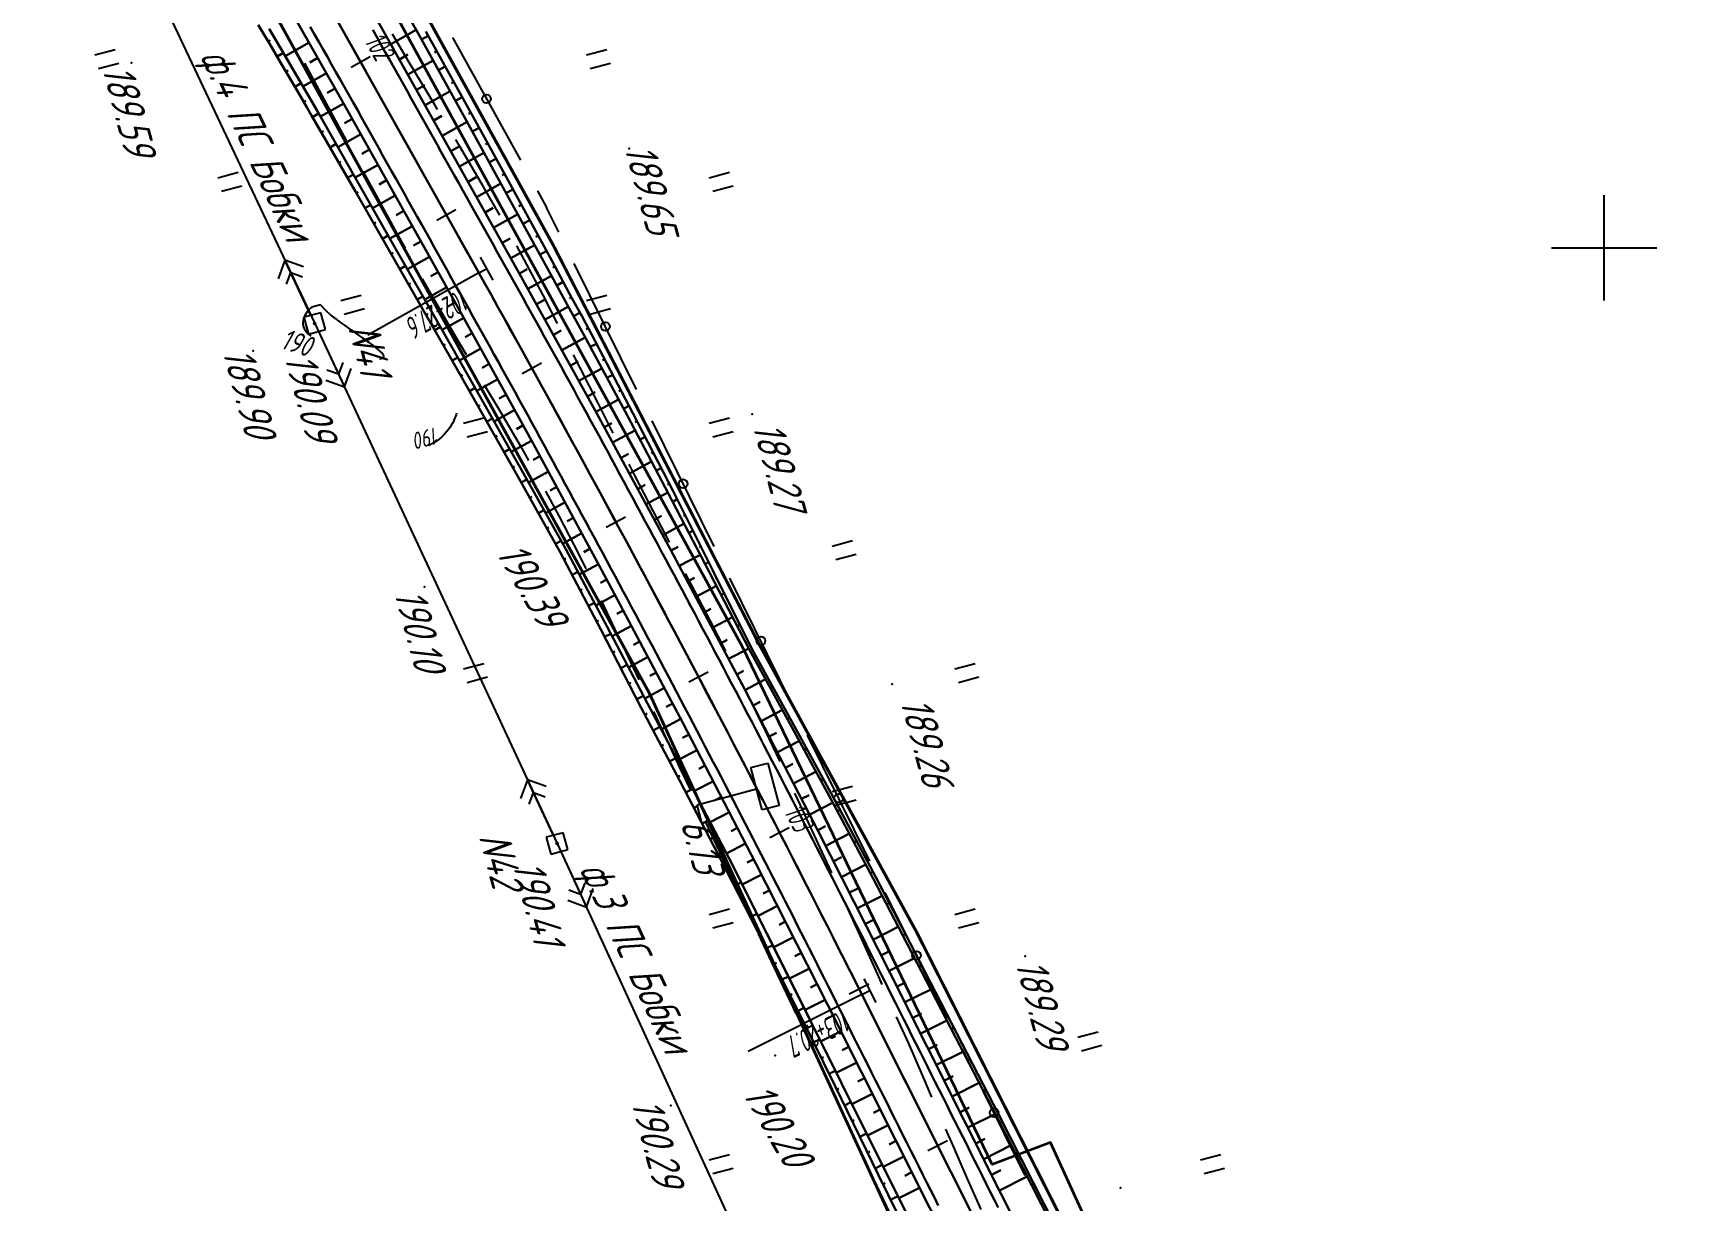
# Model space of a CAD drawing. Header units: millimetres. Extents: x -698 to 8131, y -704 to 4503.
# Drawn here: x 6726.9 to 6916.9, y 1552.2 to 1685.3 of the extents above; entities that cross this region are included whole.
import ezdxf

# ---------------------------------------------------------------- set-up
doc = ezdxf.new("R2010")
doc.units = ezdxf.units.MM
doc.linetypes.add('CONTI', pattern=[0])
doc.linetypes.add('STROT', pattern=[1.7, 0.5, -1.2])
for name, color, linetype, lineweight in [('10', 1, 'Continuous', 35), ('КОПИЯ_ОСЬ_13_ОТКОСЫ', 7, 'Continuous', 30), ('КОПИЯ_ОСЬ_ГРАНИЦЫ_ПОЛОС', 7, 'Continuous', 30), ('ОСЬ_ВЕРХ_ПОКРЫТИЯ_ГРАНИЦЫ_ПОЛОС', 7, 'Continuous', 30), ('ОСЬ_ВЕРХ_ПОКРЫТИЯ_ОСЬ', 1, 'Continuous', 30)]:
    doc.layers.add(name, color=color, linetype=linetype, lineweight=lineweight)
for name, color, linetype in [('_Ростелеком', 6, 'Continuous'), ('GOR_BDEFAULT', 212, 'CONTI'), ('NAD_MDEFAULT', 7, 'CONTI'), ('PI_OTDEFAULT', 172, 'CONTI'), ('PI_TTDEFAULT', 5, 'CONTI'), ('PLN_O', 7, 'CONTI'), ('SETKR', 2, 'CONTI'), ('SIT_LDEFAULT', 7, 'CONTI'), ('USLZNDEFAULT', 7, 'CONTI'), ('ZAPSKDEFAULT', 7, 'CONTI'), ('ОСЬ_ВЕРХ_ПОКРЫТИЯ_ПИКЕТЫ', 1, 'Continuous'), ('ОСЬ_ВЕРХ_ПОКРЫТИЯ_РАЗБИВКА_КРИВ', 1, 'Continuous'), ('разметка', 7, 'Continuous')]:
    doc.layers.add(name, color=color, linetype=linetype)
doc.styles.add('eskd', font='isocpeui.ttf', dxfattribs={"width": 1.2})
doc.styles.add('SHRFT', font='isocpeui.ttf', dxfattribs={"width": 3.5})
doc.styles.get("Standard").update_dxf_attribs({"font": 'isocpeui.ttf'})
doc.styles.add('STYLE1', font='isocpeui.ttf', dxfattribs={"width": 0.9})
doc.linetypes.add('кабель_связи_проект.', pattern='A,10,-1,["/",STYLE1,S=3,R=0,X=0,Y=-1.5],-4.1', length=15.1)

# ---------------------------------------------------------------- blocks, each defined once
blk = doc.blocks.new('BL_333')
at = {"color": 0}
for p, q in [((0, -6), (0, 6)), ((-6, 0), (6, 0))]:
    blk.add_line(p, q, dxfattribs=at)
blk = doc.blocks.new('BL_2011')
at = {"color": 0}
for p, q in [((0, 0), (0, 2.4)), ((1.6, 0), (1.6, 2.4))]:
    blk.add_line(p, q, dxfattribs=at)
blk = doc.blocks.new('BL_27')
at = {"color": 0}
for p, q in [((1, 1), (-1, 1)), ((-1, 1), (-1, -1)), ((1, -1), (1, 1)), ((-1, -1), (1, -1))]:
    blk.add_line(p, q, dxfattribs=at)
blk.add_circle((0, 0), 0.1, dxfattribs=at)
blk = doc.blocks.new('BL_13')
at = {"color": 0}
for p, q in [((-2.5, 7), (-2.5, 9)), ((-2.5, 9), (2.5, 9)), ((2.5, 9), (2.5, 7)), ((0, 7), (-2.5, 7)), ((0, 0), (0, 7)), ((2.5, 7), (0, 7)), ((2, 0), (0, 0))]:
    blk.add_line(p, q, dxfattribs=at)

msp = doc.modelspace()

# ---------------------------------------------------------------- linework, layer by layer
at = {"layer": '10'}
for points in [[(6902.93, 1251.98), (6903.56, 1335.79), (6880.78, 1412.03), (6880.47, 1414.96), (6866.92, 1458.4), (6797.08, 1610.08), (6794.69, 1614.43), (6724.14, 1742.58), (6704.84, 1766.49), (6689.15, 1801.79), (6654.02, 1885.16), (6664.44, 1886.72), (6627.66, 1965.75), (6627.66, 1965.75), (6596.74, 2034.52), (6566.96, 2095.73), (6559.64, 2110.78), (6527.46, 2173.29), (6523.08, 2181.79), (6513.16, 2179.07), (6475.06, 2252.04), (6456.56, 2297.14)], [(6916.74, 1265.6), (6916.66, 1295.75), (6916.62, 1310.53), (6915.72, 1324.72), (6913.57, 1358.39), (6912.67, 1375.05), (6883.37, 1470.17), (6883.37, 1470.17), (6842.84, 1558.82), (6836.19, 1556.31), (6807.74, 1615.35), (6800.55, 1628.46), (6735.12, 1747.79), (6696.87, 1833.95), (6674.44, 1892.62), (6666.69, 1908.75), (6637.91, 1968.66)], [(6627.66, 1965.75), (6664.44, 1886.72), (6654.02, 1885.16), (6689.15, 1801.79), (6704.84, 1766.49), (6724.14, 1742.58), (6794.69, 1614.43), (6797.08, 1610.08), (6866.92, 1458.4), (6880.47, 1414.96), (6880.78, 1412.03), (6903.56, 1335.79), (6902.93, 1251.98)]]:
    msp.add_lwpolyline(points, dxfattribs=at)
at = {"layer": '_Ростелеком', "linetype": 'кабель_связи_проект.', "ltscale": 0.25}
msp.add_lwpolyline([(6916.74, 1265.6, 0.35, 0.35, 0), (6916.66, 1295.75, 0.35, 0.35, 0), (6916.7, 1310.54, 0.35, 0.35, 0), (6915.72, 1324.72, 0.35, 0.35, 0), (6914.41, 1345.34, 0.35, 0.35, 0), (6911.88, 1374.94, 0.35, 0.35, 0), (6903.72, 1402.12, 0.35, 0.35, 0), (6896.26, 1426.26, 0.35, 0.35, 0), (6888.99, 1450.86, 0.35, 0.35, 0), (6888.99, 1450.86, 0.35, 0.35, 0), (6883.37, 1470.17, 0.35, 0.35, 0), (6865.7, 1508.82, 0.35, 0.35, 0), (6845.01, 1548.28, 0.35, 0.35, 0), (6827.6, 1582.74, 0.35, 0.35, 0), (6809.55, 1615.77, 0.35, 0.35, 0), (6786.16, 1661.13, 0.35, 0.35, 0), (6766.49, 1696.78, 0.35, 0.35, 0)], format="xyseb", dxfattribs=at)
at = {"layer": 'GOR_BDEFAULT', "color": 212, "elevation": 190, "flags": 128}
for points in [[(6766.34, 1648.2), (6766.58, 1648.22), (6766.74, 1648.27), (6766.83, 1648.35), (6766.85, 1648.46), (6766.81, 1648.59), (6766.72, 1648.73), (6766.58, 1648.9), (6766.4, 1649.07), (6766.19, 1649.26), (6765.96, 1649.45), (6765.7, 1649.65), (6765.44, 1649.85), (6765.16, 1650.05), (6764.89, 1650.24), (6764.63, 1650.42), (6764.38, 1650.6), (6764.15, 1650.76), (6763.93, 1650.92), (6763.72, 1651.06), (6763.53, 1651.2), (6763.35, 1651.33), (6763.17, 1651.45), (6763.01, 1651.57), (6762.86, 1651.67), (6762.72, 1651.78), (6762.58, 1651.87), (6762.45, 1651.96), (6762.33, 1652.05), (6762.21, 1652.13), (6762.1, 1652.21), (6762, 1652.28), (6761.89, 1652.36), (6761.8, 1652.42), (6761.7, 1652.49), (6761.61, 1652.56), (6761.52, 1652.62), (6761.44, 1652.68), (6761.36, 1652.74), (6761.28, 1652.79), (6761.21, 1652.85), (6761.14, 1652.9), (6761.07, 1652.95), (6761.01, 1653), (6760.94, 1653.05), (6760.88, 1653.1), (6760.18, 1653.78), (6759.62, 1654.35), (6758.63, 1654.08), (6758.49, 1653.95), (6758.34, 1653.8), (6758.19, 1653.63), (6758.05, 1653.44), (6757.92, 1653.24), (6757.8, 1653.03), (6757.71, 1652.81), (6757.65, 1652.57), (6757.62, 1652.33), (6757.63, 1652.08), (6757.69, 1651.82), (6757.81, 1651.56), (6757.98, 1651.3), (6758.22, 1651.04), (6758.53, 1650.77)], [(6775.14, 1641.97), (6775.08, 1641.79), (6775, 1641.59), (6774.92, 1641.38), (6774.82, 1641.14), (6774.7, 1640.9), (6774.56, 1640.65), (6774.39, 1640.38), (6774.2, 1640.12), (6773.99, 1639.84), (6773.74, 1639.57), (6773.46, 1639.3), (6773.14, 1639.03), (6772.79, 1638.77), (6772.4, 1638.52), (6771.96, 1638.28)]]:
    msp.add_lwpolyline(points, dxfattribs=at)
at = {"layer": 'PI_TTDEFAULT', "color": 5}
for p in [(6738.1, 1681.93, 189.59), (6794.79, 1672.18, 189.65), (6758.97, 1652.22, 190.09), (6751.96, 1649.08, 189.9), (6808.84, 1641.88, 189.27), (6771.49, 1622.18, 190.1), (6824.77, 1611.07, 189.26), (6786.59, 1592.92, 190.41), (6839.92, 1580.08, 189.29), (6811.46, 1568.75, 190.2), (6799.57, 1563.04, 190.29), (6850.79, 1553.64, 188.99)]:
    msp.add_point(p, dxfattribs=at)
at = {"layer": 'PLN_O'}
for p, q in [((6774.68, 1684.83), (6782.42, 1670.83)), ((6784.35, 1667.32), (6785.39, 1665.44)), ((6786.78, 1662.63), (6785.39, 1665.44)), ((6795.64, 1644.7), (6788.55, 1659.04)), ((6804.5, 1626.77), (6797.41, 1641.11)), ((6813.36, 1608.84), (6806.27, 1623.18)), ((6822.22, 1590.91), (6815.13, 1605.25)), ((6831.08, 1572.98), (6823.99, 1587.32)), ((6839.94, 1555.05), (6832.85, 1569.39))]:
    msp.add_line(p, q, dxfattribs=at)
for centre in [(6778.55, 1677.83), (6792.1, 1651.87), (6800.96, 1633.94), (6809.82, 1616.01), (6818.68, 1598.08), (6827.54, 1580.15), (6836.4, 1562.22)]:
    msp.add_circle(centre, 0.5, dxfattribs=at)
at = {"layer": 'SIT_LDEFAULT', "color": 7}
for p, q in [((6729.85, 1713.91), (6758.97, 1652.22)), ((6769.75, 1681.98), (6767.83, 1685.2)), ((6757.79, 1681.88), (6760.27, 1677.29)), ((6772.66, 1677.16), (6769.75, 1681.98)), ((6760.27, 1677.29), (6762.54, 1673.08)), ((6772.98, 1676.62), (6772.66, 1677.16)), ((6775.52, 1672.39), (6775.04, 1673.2)), ((6778.21, 1667.81), (6775.52, 1672.39)), ((6764.45, 1669.57), (6765.73, 1667.22)), ((6765.73, 1667.22), (6768.32, 1662.48)), ((6780.07, 1664.55), (6778.21, 1667.81)), ((6768.32, 1662.48), (6769.26, 1660.8)), ((6782.83, 1659.51), (6782, 1661.05)), ((6755.56, 1659.45), (6754.79, 1657.32)), ((6758.54, 1653.12), (6755.56, 1659.45)), ((6757.68, 1658.69), (6755.56, 1659.45)), ((6784.99, 1655.43), (6782.83, 1659.51)), ((6755.76, 1656.68), (6756.24, 1658.01)), ((6756.24, 1658.01), (6757.57, 1657.53)), ((6771.22, 1657.31), (6773.01, 1654.18)), ((6786.65, 1652.2), (6784.99, 1655.43)), ((6773, 1654.17), (6775.33, 1650.19)), ((6758.97, 1652.22), (6786.59, 1592.92)), ((6759.39, 1651.31), (6762.35, 1644.97)), ((6775.33, 1650.19), (6776.24, 1648.67)), ((6762.16, 1647.75), (6761.67, 1646.42)), ((6789.19, 1647.22), (6788.47, 1648.64)), ((6760.22, 1645.74), (6762.35, 1644.97)), ((6761.67, 1646.42), (6760.34, 1646.9)), ((6762.35, 1644.97), (6763.12, 1647.09)), ((6791.27, 1643.11), (6789.19, 1647.22)), ((6778.29, 1645.22), (6780.05, 1642.26)), ((6780.05, 1642.26), (6782.38, 1638.28)), ((6792.98, 1639.72), (6791.27, 1643.11)), ((6782.39, 1638.28), (6783.34, 1636.6)), ((6795.45, 1634.88), (6794.8, 1636.15)), ((6797.57, 1630.77), (6795.45, 1634.88)), ((6785.27, 1633.1), (6786.83, 1630.21)), ((6799.39, 1627.27), (6797.57, 1630.77)), ((6786.84, 1630.21), (6789.07, 1625.86)), ((6789.07, 1625.86), (6789.87, 1624.22)), ((6801.88, 1622.49), (6801.24, 1623.72)), ((6804.03, 1618.33), (6801.88, 1622.49)), ((6791.61, 1620.62), (6793.76, 1616.1)), ((6805.82, 1614.83), (6804.03, 1618.33)), ((6793.77, 1616.1), (6795.9, 1611.58)), ((6808.28, 1609.96), (6807.62, 1611.26)), ((6810.34, 1605.76), (6808.28, 1609.96)), ((6797.58, 1607.96), (6798.44, 1606.11)), ((6798.44, 1606.11), (6800.6, 1601.49)), ((6812, 1602.27), (6810.34, 1605.76)), ((6783.21, 1600.17), (6782.44, 1598.05)), ((6786.17, 1593.83), (6783.21, 1600.17)), ((6785.34, 1599.4), (6783.21, 1600.17)), ((6800.6, 1601.49), (6801.82, 1598.9)), ((6783.4, 1597.39), (6783.89, 1598.72)), ((6783.89, 1598.72), (6785.22, 1598.24)), ((6814.6, 1596.72), (6813.7, 1598.65)), ((6816.82, 1591.92), (6814.61, 1596.72)), ((6803.53, 1595.28), (6804.38, 1593.49)), ((6786.59, 1592.92), (6811.72, 1538.13)), ((6804.38, 1593.49), (6806.2, 1589.65)), ((6787.01, 1592.01), (6789.93, 1585.65)), ((6817.89, 1589.57), (6816.82, 1591.92)), ((6806.2, 1589.65), (6807.81, 1586.24)), ((6789.26, 1587.1), (6787.93, 1587.59)), ((6789.75, 1588.43), (6789.26, 1587.1)), ((6789.93, 1585.65), (6790.71, 1587.77)), ((6787.8, 1586.44), (6789.93, 1585.65)), ((6821.13, 1582.42), (6819.54, 1585.93)), ((6809.51, 1582.62), (6809.83, 1581.95)), ((6809.83, 1581.95), (6811.65, 1578.09)), ((6823.13, 1577.98), (6821.13, 1582.42)), ((6811.65, 1578.09), (6813.46, 1574.24)), ((6823.65, 1576.82), (6823.13, 1577.98)), ((6813.46, 1574.24), (6813.77, 1573.58)), ((6826.66, 1570.09), (6825.29, 1573.16)), ((6815.47, 1569.95), (6817.09, 1566.51)), ((6828.35, 1566.24), (6826.67, 1570.09)), ((6817.09, 1566.51), (6818.93, 1562.6)), ((6829.31, 1564), (6828.34, 1566.24)), ((6818.93, 1562.6), (6819.73, 1560.9)), ((6831.68, 1558.54), (6830.9, 1560.33)), ((6833.36, 1554.69), (6831.68, 1558.54)), ((6821.43, 1557.28), (6822.63, 1554.72)), ((6822.63, 1554.72), (6824.47, 1550.79)), ((6834.94, 1551.18), (6833.36, 1554.69))]:
    msp.add_line(p, q, dxfattribs=at)
at = {"layer": 'КОПИЯ_ОСЬ_13_ОТКОСЫ'}
for points in [[(6736.27, 1723.02), (6761.98, 1677.81), (6775.13, 1654.32), (6783.87, 1638.52), (6792.47, 1622.64), (6800.93, 1606.68), (6809.25, 1590.65), (6817.42, 1574.55), (6848.36, 1512.88)], [(6746, 1722.73), (6782.12, 1658.23), (6790.89, 1642.36), (6799.52, 1626.42), (6808.01, 1610.4), (6816.36, 1594.3), (6824.57, 1578.14), (6858.2, 1511.09)], [(6752.54, 1686.28), (6754.07, 1683.7), (6755.07, 1681.97), (6757.11, 1678.52), (6758.11, 1676.79), (6758.62, 1675.93), (6763.61, 1667.26), (6772.48, 1651.76), (6774.83, 1647.63), (6782.08, 1634.83), (6786.94, 1626.14), (6791.57, 1617.31), (6796.15, 1608.46), (6800.57, 1600.06), (6804.95, 1591.65), (6805.83, 1589.96), (6810.15, 1581.52), (6814.44, 1573.05), (6818.27, 1565.24), (6823.22, 1555.08), (6832.05, 1537.14)], [(6753.79, 1685.83), (6755.8, 1682.38), (6759.33, 1676.33), (6764.28, 1667.64), (6767.93, 1661.2), (6773.13, 1652.12), (6775.48, 1647.99), (6777.82, 1643.86), (6782.72, 1635.18), (6787.58, 1626.48), (6792.26, 1617.68), (6796.9, 1608.86), (6801.56, 1600.05), (6806.19, 1591.21), (6810.46, 1582.74), (6814.69, 1574.24), (6815.55, 1572.53), (6818.99, 1565.6), (6824.03, 1555.49), (6835.02, 1533.59)], [(6753.79, 1685.83), (6755.8, 1682.38), (6759.33, 1676.33), (6764.28, 1667.64), (6767.93, 1661.2), (6773.13, 1652.12), (6775.48, 1647.99), (6777.81, 1643.86), (6782.72, 1635.18), (6787.58, 1626.48), (6792.26, 1617.68), (6796.9, 1608.86), (6801.56, 1600.05), (6806.19, 1591.21), (6810.46, 1582.74), (6814.7, 1574.24), (6815.55, 1572.53), (6818.99, 1565.6), (6824.03, 1555.49), (6835.02, 1533.59)], [(6767.64, 1684.08), (6770.52, 1685.69)], [(6769.89, 1686.83), (6770.86, 1685.08), (6776.67, 1674.57), (6780.22, 1668.08), (6785.28, 1658.9), (6787.57, 1654.71), (6789.86, 1650.51), (6794.6, 1641.67), (6799.29, 1632.8), (6803.93, 1623.9), (6808.53, 1614.98), (6813.36, 1606.19), (6818.15, 1597.37), (6822.6, 1588.91), (6827.01, 1580.43), (6831.46, 1571.86), (6836.67, 1561.83), (6845.75, 1544.01)], [(6769.89, 1686.83), (6770.86, 1685.08), (6776.67, 1674.57), (6780.22, 1668.08), (6785.28, 1658.9), (6787.57, 1654.71), (6789.86, 1650.51), (6794.6, 1641.67), (6799.29, 1632.8), (6803.93, 1623.9), (6808.53, 1614.98), (6813.36, 1606.19), (6818.15, 1597.37), (6822.6, 1588.91), (6827.01, 1580.43), (6831.46, 1571.86), (6836.67, 1561.83), (6845.75, 1544.01)], [(6771.63, 1685.51), (6777.46, 1675.02), (6781, 1668.52), (6786.02, 1659.31), (6788.29, 1655.11), (6789.44, 1653.01), (6790.56, 1650.9), (6795.21, 1642), (6799.82, 1633.08), (6804.31, 1624.11), (6808.77, 1615.11), (6813.63, 1606.33), (6818.45, 1597.52), (6822.9, 1589.06), (6827.31, 1580.58), (6836.94, 1561.96), (6845.99, 1544.13)], [(6753.67, 1684.38), (6753.91, 1684.52)], [(6758.33, 1684.24), (6755.62, 1682.69)], [(6771.9, 1685.01), (6771.14, 1684.59)], [(6754.68, 1682.65), (6755.4, 1683.07)], [(6759.32, 1682.5), (6758.41, 1681.98)], [(6768.62, 1682.33), (6769.58, 1682.87)], [(6769.6, 1680.59), (6772.46, 1682.19)], [(6772.87, 1683.27), (6772.62, 1683.12)], [(6755.69, 1680.93), (6755.93, 1681.07)], [(6760.31, 1680.76), (6757.63, 1679.24)], [(6773.84, 1681.52), (6773.07, 1681.09)], [(6774.82, 1679.77), (6774.56, 1679.63)], [(6756.7, 1679.2), (6757.41, 1679.62)], [(6761.3, 1679.02), (6760.4, 1678.51)], [(6770.57, 1678.84), (6771.53, 1679.38)], [(6771.55, 1677.1), (6774.39, 1678.69)], [(6775.79, 1678.02), (6775, 1677.59)], [(6757.71, 1677.48), (6757.95, 1677.62)], [(6758.73, 1675.75), (6759.42, 1676.15)], [(6762.28, 1677.28), (6759.63, 1675.8)], [(6776.76, 1676.27), (6776.5, 1676.13)], [(6759.72, 1674.02), (6759.96, 1674.15)], [(6763.26, 1675.53), (6762.37, 1675.04)], [(6772.53, 1675.35), (6773.47, 1675.88)], [(6773.5, 1673.61), (6776.33, 1675.19)], [(6777.73, 1674.52), (6776.93, 1674.09)], [(6760.72, 1672.28), (6761.41, 1672.68)], [(6764.23, 1673.79), (6761.61, 1672.32)], [(6774.48, 1671.86), (6775.42, 1672.39)], [(6778.68, 1672.77), (6778.42, 1672.62)], [(6761.72, 1670.55), (6761.95, 1670.68)], [(6766.19, 1670.3), (6763.59, 1668.85)], [(6765.21, 1672.04), (6764.34, 1671.56)], [(6775.46, 1670.12), (6778.25, 1671.68)], [(6779.64, 1671.01), (6778.85, 1670.58)], [(6762.71, 1668.82), (6763.39, 1669.2)], [(6767.17, 1668.55), (6766.3, 1668.07)], [(6776.44, 1668.37), (6777.37, 1668.89)], [(6780.6, 1669.26), (6780.34, 1669.11)], [(6763.71, 1667.08), (6763.94, 1667.21)], [(6768.14, 1666.81), (6765.57, 1665.37)], [(6777.41, 1666.63), (6780.17, 1668.17)], [(6781.56, 1667.5), (6780.77, 1667.07)], [(6764.7, 1665.35), (6765.37, 1665.73)], [(6769.12, 1665.06), (6768.26, 1664.58)], [(6778.39, 1664.88), (6779.31, 1665.4)], [(6779.37, 1663.14), (6782.1, 1664.67)], [(6782.52, 1665.74), (6782.25, 1665.6)], [(6765.7, 1663.61), (6765.92, 1663.74)], [(6770.1, 1663.32), (6767.54, 1661.89)], [(6783.47, 1663.99), (6782.7, 1663.57)], [(6766.69, 1661.88), (6767.34, 1662.25)], [(6771.07, 1661.57), (6770.22, 1661.1)], [(6780.34, 1661.39), (6781.25, 1661.9)], [(6781.32, 1659.65), (6784.03, 1661.16)], [(6784.43, 1662.23), (6784.17, 1662.09)], [(6767.68, 1660.14), (6767.9, 1660.26)], [(6772.05, 1659.83), (6769.53, 1658.42)], [(6785.38, 1660.47), (6784.63, 1660.06)], [(6768.68, 1658.4), (6769.32, 1658.77)], [(6773.03, 1658.08), (6772.19, 1657.61)], [(6782.3, 1657.9), (6783.2, 1658.41)], [(6783.27, 1656.16), (6785.96, 1657.65)], [(6786.34, 1658.72), (6786.09, 1658.58)], [(6787.29, 1656.96), (6786.56, 1656.56)], [(6769.67, 1656.67), (6769.89, 1656.79)], [(6770.66, 1654.93), (6771.31, 1655.3)], [(6774.01, 1656.34), (6771.51, 1654.94)], [(6788.24, 1655.2), (6788, 1655.07)], [(6771.66, 1653.2), (6771.87, 1653.32)], [(6774.98, 1654.59), (6774.15, 1654.13)], [(6784.24, 1654.41), (6785.14, 1654.91)], [(6785.22, 1652.66), (6787.88, 1654.14)], [(6789.2, 1653.44), (6788.47, 1653.05)], [(6772.65, 1651.46), (6773.3, 1651.83)], [(6775.96, 1652.85), (6773.5, 1651.48)], [(6786.18, 1650.91), (6787.07, 1651.4)], [(6790.15, 1651.68), (6789.9, 1651.55)], [(6773.64, 1649.72), (6773.85, 1649.84)], [(6777.9, 1649.35), (6775.47, 1648)], [(6776.93, 1651.1), (6776.11, 1650.64)], [(6787.15, 1649.16), (6789.8, 1650.62)], [(6791.08, 1649.91), (6790.38, 1649.54)], [(6774.63, 1647.98), (6775.27, 1648.35)], [(6778.87, 1647.6), (6778.06, 1647.15)], [(6788.12, 1647.41), (6789, 1647.89)], [(6792.01, 1648.14), (6791.77, 1648.02)], [(6775.61, 1646.24), (6775.83, 1646.36)], [(6779.84, 1645.85), (6777.44, 1644.53)], [(6789.08, 1645.66), (6791.69, 1647.09)], [(6792.93, 1646.37), (6792.27, 1646.02)], [(6776.6, 1644.5), (6777.25, 1644.87)], [(6780.81, 1644.1), (6780.01, 1643.66)], [(6790.04, 1643.9), (6790.92, 1644.38)], [(6793.86, 1644.59), (6793.64, 1644.48)], [(6777.58, 1642.76), (6777.8, 1642.89)], [(6781.77, 1642.35), (6779.41, 1641.05)], [(6791, 1642.15), (6793.59, 1643.56)], [(6794.78, 1642.82), (6794.16, 1642.49)], [(6778.57, 1641.02), (6779.22, 1641.39)], [(6782.73, 1640.6), (6781.95, 1640.16)], [(6791.96, 1640.39), (6792.82, 1640.86)], [(6792.92, 1638.64), (6795.47, 1640.02)], [(6795.71, 1641.05), (6795.5, 1640.94)], [(6779.56, 1639.28), (6779.77, 1639.41)], [(6783.69, 1638.84), (6781.37, 1637.57)], [(6796.63, 1639.27), (6796.03, 1638.96)], [(6780.55, 1637.54), (6781.19, 1637.91)], [(6784.65, 1637.09), (6783.88, 1636.67)], [(6793.88, 1636.88), (6794.73, 1637.34)], [(6794.83, 1635.12), (6797.35, 1636.49)], [(6797.55, 1637.49), (6797.35, 1637.39)], [(6781.53, 1635.8), (6781.74, 1635.92)], [(6782.51, 1634.06), (6783.15, 1634.42)], [(6785.61, 1635.33), (6783.33, 1634.09)], [(6798.46, 1635.72), (6797.91, 1635.43)], [(6783.49, 1632.32), (6783.7, 1632.44)], [(6786.57, 1633.58), (6785.81, 1633.16)], [(6795.78, 1633.36), (6796.62, 1633.82)], [(6796.73, 1631.6), (6799.22, 1632.94)], [(6799.38, 1633.94), (6799.19, 1633.84)], [(6784.47, 1630.57), (6785.1, 1630.93)], [(6787.52, 1631.82), (6785.28, 1630.6)], [(6800.28, 1632.16), (6799.77, 1631.89)], [(6801.18, 1630.37), (6801.01, 1630.28)], [(6785.44, 1628.83), (6785.66, 1628.94)], [(6788.47, 1630.06), (6787.73, 1629.66)], [(6797.68, 1629.84), (6798.51, 1630.29)], [(6798.63, 1628.08), (6801.07, 1629.39)], [(6802.08, 1628.58), (6801.62, 1628.35)], [(6786.42, 1627.08), (6787.05, 1627.43)], [(6789.42, 1628.3), (6787.23, 1627.11)], [(6790.37, 1626.54), (6789.64, 1626.14)], [(6799.57, 1626.32), (6800.39, 1626.76)], [(6802.97, 1626.79), (6802.82, 1626.72)], [(6787.37, 1625.32), (6787.59, 1625.43)], [(6791.32, 1624.78), (6789.12, 1623.6)], [(6800.52, 1624.56), (6802.92, 1625.84)], [(6803.87, 1625), (6803.46, 1624.8)], [(6788.3, 1623.55), (6788.96, 1623.9)], [(6792.27, 1623.02), (6791.53, 1622.62)], [(6801.46, 1622.79), (6802.26, 1623.22)], [(6804.76, 1623.21), (6804.62, 1623.15)], [(6789.23, 1621.78), (6789.45, 1621.9)], [(6793.21, 1621.25), (6791, 1620.07)], [(6802.4, 1621.03), (6804.77, 1622.29)], [(6805.65, 1621.42), (6805.3, 1621.25)], [(6790.16, 1620.01), (6790.84, 1620.36)], [(6794.15, 1619.49), (6793.42, 1619.09)], [(6803.34, 1619.26), (6804.13, 1619.68)], [(6806.54, 1619.63), (6806.42, 1619.57)], [(6791.09, 1618.24), (6791.31, 1618.35)], [(6795.09, 1617.72), (6792.87, 1616.54)], [(6804.27, 1617.49), (6806.6, 1618.73)], [(6807.42, 1617.84), (6807.13, 1617.69)], [(6792.01, 1616.46), (6792.71, 1616.83)], [(6796.03, 1615.96), (6795.29, 1615.56)], [(6805.21, 1615.72), (6805.99, 1616.13)], [(6806.14, 1613.96), (6808.43, 1615.16)], [(6808.31, 1616.04), (6808.21, 1615.99)], [(6792.93, 1614.69), (6793.17, 1614.81)], [(6793.85, 1612.91), (6794.58, 1613.29)], [(6796.97, 1614.19), (6794.73, 1613)], [(6809.23, 1614.27), (6808.99, 1614.14)], [(6797.91, 1612.42), (6797.16, 1612.03)], [(6807.07, 1612.19), (6807.84, 1612.59)], [(6808, 1610.41), (6810.36, 1611.65)], [(6810.2, 1612.52), (6810.12, 1612.48)], [(6794.77, 1611.13), (6795.01, 1611.26)], [(6795.69, 1609.36), (6796.44, 1609.74)], [(6798.84, 1610.65), (6796.58, 1609.46)], [(6811.17, 1610.77), (6810.92, 1610.63)], [(6796.61, 1607.58), (6796.86, 1607.72)], [(6799.77, 1608.88), (6799.02, 1608.49)], [(6808.93, 1608.64), (6809.72, 1609.05)], [(6809.86, 1606.87), (6812.29, 1608.14)], [(6812.14, 1609.02), (6812.06, 1608.98)], [(6797.55, 1605.81), (6798.3, 1606.22)], [(6800.7, 1607.11), (6798.45, 1605.93)], [(6813.11, 1607.27), (6812.85, 1607.13)], [(6798.48, 1604.05), (6798.73, 1604.18)], [(6801.63, 1605.34), (6800.88, 1604.95)], [(6810.78, 1605.1), (6811.59, 1605.52)], [(6811.71, 1603.32), (6814.21, 1604.63)], [(6814.07, 1605.52), (6813.99, 1605.47)], [(6815.04, 1603.77), (6814.76, 1603.62)], [(6799.41, 1602.28), (6800.18, 1602.68)], [(6802.56, 1603.57), (6800.32, 1602.4)], [(6812.63, 1601.55), (6813.46, 1601.98)], [(6816, 1602.01), (6815.91, 1601.96)], [(6800.34, 1600.5), (6800.6, 1600.64)], [(6804.4, 1600.02), (6802.18, 1598.87)], [(6803.48, 1601.8), (6802.74, 1601.41)], [(6813.55, 1599.77), (6816.13, 1601.11)], [(6816.96, 1600.26), (6816.67, 1600.1)], [(6801.27, 1598.73), (6802.04, 1599.14)], [(6805.33, 1598.25), (6804.59, 1597.86)], [(6814.46, 1597.99), (6815.32, 1598.44)], [(6817.92, 1598.5), (6817.82, 1598.45)], [(6802.19, 1596.96), (6802.45, 1597.1)], [(6806.25, 1596.47), (6804.04, 1595.33)], [(6815.38, 1596.22), (6818.04, 1597.58)], [(6818.86, 1596.74), (6818.57, 1596.58)], [(6803.12, 1595.19), (6803.9, 1595.59)], [(6807.16, 1594.7), (6806.43, 1594.32)], [(6816.29, 1594.44), (6817.18, 1594.89)], [(6819.8, 1594.97), (6819.7, 1594.92)], [(6804.04, 1593.41), (6804.3, 1593.55)], [(6808.08, 1592.92), (6805.89, 1591.79)], [(6817.21, 1592.66), (6819.91, 1594.04)], [(6820.73, 1593.2), (6820.43, 1593.05)], [(6804.96, 1591.64), (6805.75, 1592.05)], [(6809, 1591.14), (6808.26, 1590.76)], [(6818.12, 1590.88), (6819.02, 1591.34)], [(6819.03, 1589.1), (6821.77, 1590.5)], [(6821.66, 1591.43), (6821.56, 1591.38)], [(6805.88, 1589.86), (6806.14, 1590)], [(6809.91, 1589.36), (6807.7, 1588.23)], [(6822.59, 1589.66), (6822.29, 1589.51)], [(6806.79, 1588.08), (6807.57, 1588.48)], [(6810.82, 1587.58), (6810.08, 1587.2)], [(6819.93, 1587.31), (6820.85, 1587.78)], [(6820.84, 1585.53), (6823.63, 1586.95)], [(6823.51, 1587.89), (6823.41, 1587.84)], [(6807.71, 1586.3), (6807.97, 1586.43)], [(6808.62, 1584.52), (6809.37, 1584.91)], [(6811.73, 1585.8), (6809.5, 1584.66)], [(6824.44, 1586.11), (6824.14, 1585.96)], [(6809.53, 1582.74), (6809.78, 1582.87)], [(6812.64, 1584.02), (6811.89, 1583.64)], [(6821.74, 1583.75), (6822.67, 1584.22)], [(6822.65, 1581.96), (6825.48, 1583.39)], [(6825.36, 1584.34), (6825.26, 1584.29)], [(6810.44, 1580.96), (6811.17, 1581.33)], [(6813.54, 1582.23), (6811.29, 1581.09)], [(6826.28, 1582.57), (6825.99, 1582.41)], [(6811.34, 1579.18), (6811.58, 1579.3)], [(6814.45, 1580.45), (6813.69, 1580.07)], [(6823.55, 1580.18), (6824.49, 1580.65)], [(6824.44, 1578.39), (6827.32, 1579.83)], [(6827.2, 1580.79), (6827.1, 1580.74)], [(6812.25, 1577.39), (6812.95, 1577.75)], [(6815.35, 1578.66), (6813.07, 1577.51)], [(6828.12, 1579.01), (6827.83, 1578.86)], [(6829.04, 1577.24), (6828.94, 1577.19)], [(6813.15, 1575.61), (6813.38, 1575.73)], [(6816.25, 1576.88), (6815.49, 1576.5)], [(6825.35, 1576.6), (6826.3, 1577.08)], [(6826.24, 1574.81), (6829.17, 1576.28)], [(6829.96, 1575.46), (6829.67, 1575.31)], [(6814.05, 1573.82), (6814.73, 1574.17)], [(6817.15, 1575.09), (6814.85, 1573.93)], [(6827.14, 1573.02), (6828.11, 1573.51)], [(6830.88, 1573.68), (6830.78, 1573.63)], [(6814.94, 1572.03), (6815.17, 1572.14)], [(6818.95, 1571.51), (6816.63, 1570.35)], [(6818.05, 1573.3), (6817.28, 1572.91)], [(6828.04, 1571.23), (6831.01, 1572.72)], [(6831.8, 1571.91), (6831.51, 1571.76)], [(6815.82, 1570.24), (6816.52, 1570.58)], [(6819.84, 1569.72), (6819.07, 1569.33)], [(6828.93, 1569.44), (6829.92, 1569.94)], [(6832.71, 1570.13), (6832.62, 1570.08)], [(6816.7, 1568.44), (6816.94, 1568.55)], [(6820.74, 1567.93), (6818.41, 1566.77)], [(6829.83, 1567.66), (6832.85, 1569.17)], [(6833.63, 1568.35), (6833.35, 1568.21)], [(6817.59, 1566.65), (6818.3, 1566.99)], [(6821.64, 1566.15), (6820.86, 1565.76)], [(6830.73, 1565.87), (6831.73, 1566.37)], [(6834.55, 1566.58), (6834.46, 1566.53)], [(6818.47, 1564.85), (6818.7, 1564.97)], [(6822.53, 1564.36), (6820.19, 1563.19)], [(6831.62, 1564.08), (6834.7, 1565.62)], [(6835.47, 1564.8), (6835.2, 1564.66)], [(6819.34, 1563.05), (6820.08, 1563.41)], [(6823.43, 1562.57), (6822.65, 1562.18)], [(6832.52, 1562.29), (6833.54, 1562.81)], [(6833.42, 1560.51), (6836.54, 1562.07)], [(6836.39, 1563.02), (6836.3, 1562.98)], [(6820.22, 1561.25), (6820.46, 1561.37)], [(6824.33, 1560.78), (6821.98, 1559.61)], [(6837.3, 1561.25), (6837.03, 1561.11)], [(6821.09, 1559.45), (6821.87, 1559.83)], [(6825.22, 1559), (6824.44, 1558.6)], [(6834.31, 1558.72), (6835.35, 1559.24)], [(6835.21, 1556.93), (6838.36, 1558.51)], [(6838.21, 1559.46), (6838.12, 1559.42)], [(6821.96, 1557.65), (6822.22, 1557.78)], [(6822.84, 1555.86), (6823.65, 1556.25)], [(6826.12, 1557.21), (6823.77, 1556.03)], [(6839.11, 1557.68), (6838.85, 1557.55)], [(6827.02, 1555.42), (6826.23, 1555.03)], [(6836.11, 1555.14), (6837.16, 1555.67)], [(6837, 1553.36), (6840.18, 1554.95)], [(6840.02, 1555.89), (6839.93, 1555.85)], [(6823.72, 1554.06), (6823.99, 1554.19)], [(6824.6, 1552.27), (6825.44, 1552.68)], [(6827.91, 1553.63), (6825.55, 1552.45)], [(6840.92, 1554.11), (6840.67, 1553.98)], [(6841.83, 1552.33), (6841.74, 1552.28)]]:
    msp.add_lwpolyline(points, dxfattribs=at)
at = {"layer": 'КОПИЯ_ОСЬ_ГРАНИЦЫ_ПОЛОС'}
msp.add_lwpolyline([(6836.86, 1551.42), (6836.41, 1552.31), (6835.96, 1553.2), (6835.51, 1554.1), (6835.07, 1554.99), (6834.62, 1555.89), (6834.17, 1556.78), (6833.72, 1557.67), (6833.27, 1558.57), (6832.82, 1559.46), (6832.38, 1560.35), (6831.93, 1561.25), (6831.48, 1562.14), (6831.03, 1563.03), (6830.58, 1563.93), (6830.14, 1564.82), (6829.69, 1565.71), (6829.24, 1566.61), (6828.79, 1567.5), (6828.34, 1568.39), (6827.89, 1569.29), (6827.45, 1570.18), (6827, 1571.07), (6826.55, 1571.97), (6826.1, 1572.86), (6825.65, 1573.75), (6825.2, 1574.65), (6824.76, 1575.54), (6824.31, 1576.43), (6823.86, 1577.33), (6823.41, 1578.22), (6822.96, 1579.11), (6822.51, 1580.01), (6822.06, 1580.9), (6821.61, 1581.8), (6821.16, 1582.69), (6820.71, 1583.58), (6820.25, 1584.48), (6819.8, 1585.37), (6819.35, 1586.26), (6818.89, 1587.15), (6818.44, 1588.04), (6817.99, 1588.94), (6817.53, 1589.83), (6817.08, 1590.72), (6816.62, 1591.61), (6816.16, 1592.5), (6815.71, 1593.39), (6815.25, 1594.28), (6814.79, 1595.17), (6814.34, 1596.06), (6813.88, 1596.95), (6813.42, 1597.84), (6812.96, 1598.73), (6812.5, 1599.62), (6812.04, 1600.51), (6811.58, 1601.4), (6811.12, 1602.29), (6810.66, 1603.18), (6810.19, 1604.06), (6809.73, 1604.95), (6809.27, 1605.84), (6808.81, 1606.73), (6808.34, 1607.61), (6807.88, 1608.5), (6807.41, 1609.39), (6806.95, 1610.27), (6806.48, 1611.16), (6806.02, 1612.05), (6805.55, 1612.93), (6805.09, 1613.82), (6804.62, 1614.7), (6804.15, 1615.59), (6803.68, 1616.47), (6803.22, 1617.36), (6802.75, 1618.24), (6802.28, 1619.13), (6801.81, 1620.01), (6801.34, 1620.89), (6800.87, 1621.78), (6800.4, 1622.66), (6799.93, 1623.54), (6799.45, 1624.43), (6798.98, 1625.31), (6798.51, 1626.19), (6798.04, 1627.07), (6797.56, 1627.95), (6797.09, 1628.84), (6796.61, 1629.72), (6796.14, 1630.6), (6795.66, 1631.48), (6795.19, 1632.36), (6794.71, 1633.24), (6794.24, 1634.12), (6793.76, 1635), (6793.28, 1635.88), (6792.8, 1636.76), (6792.33, 1637.64), (6791.85, 1638.52), (6791.37, 1639.4), (6790.89, 1640.28), (6790.41, 1641.15), (6789.93, 1642.03), (6789.45, 1642.91), (6788.97, 1643.79), (6788.49, 1644.67), (6788, 1645.54), (6787.52, 1646.42), (6787.04, 1647.3), (6786.55, 1648.17), (6786.07, 1649.05), (6785.59, 1649.93), (6785.1, 1650.8), (6784.62, 1651.68), (6784.13, 1652.55), (6783.65, 1653.43), (6783.16, 1654.3), (6782.67, 1655.18), (6782.19, 1656.05), (6781.7, 1656.93), (6781.21, 1657.8), (6780.72, 1658.67), (6780.23, 1659.55), (6779.74, 1660.42), (6779.26, 1661.29), (6778.77, 1662.16), (6778.28, 1663.03), (6777.79, 1663.91), (6777.3, 1664.78), (6776.81, 1665.65), (6776.33, 1666.52), (6775.84, 1667.39), (6775.35, 1668.27), (6774.86, 1669.14), (6774.37, 1670.01), (6773.88, 1670.88), (6773.4, 1671.76), (6772.91, 1672.63), (6772.42, 1673.5), (6771.93, 1674.37), (6771.44, 1675.24), (6770.95, 1676.12), (6770.47, 1676.99), (6769.98, 1677.86), (6769.49, 1678.73), (6769, 1679.6), (6768.51, 1680.48), (6768.03, 1681.35), (6767.54, 1682.22), (6767.05, 1683.09), (6766.56, 1683.96), (6766.07, 1684.84), (6765.58, 1685.71)], dxfattribs=at)
at = {"layer": 'ОСЬ_ВЕРХ_ПОКРЫТИЯ_ГРАНИЦЫ_ПОЛОС'}
for points in [[(6736.27, 1723.02), (6761.98, 1677.81), (6775.13, 1654.32), (6783.87, 1638.52), (6792.47, 1622.64), (6800.93, 1606.68), (6809.25, 1590.65), (6817.42, 1574.55), (6848.36, 1512.88)], [(6746, 1722.73), (6782.12, 1658.23), (6790.89, 1642.36), (6799.52, 1626.42), (6808.01, 1610.4), (6816.36, 1594.3), (6824.57, 1578.14), (6858.2, 1511.09)], [(6830.04, 1551.64), (6829.59, 1552.53), (6829.14, 1553.42), (6828.7, 1554.31), (6828.25, 1555.2), (6827.8, 1556.09), (6827.35, 1556.98), (6826.91, 1557.87), (6826.46, 1558.76), (6826.01, 1559.65), (6825.57, 1560.54), (6825.12, 1561.44), (6824.67, 1562.33), (6824.23, 1563.22), (6823.78, 1564.11), (6823.33, 1565), (6822.88, 1565.89), (6822.44, 1566.78), (6821.99, 1567.67), (6821.54, 1568.56), (6821.1, 1569.45), (6820.65, 1570.35), (6820.2, 1571.24), (6819.76, 1572.13), (6819.31, 1573.02), (6818.86, 1573.91), (6818.41, 1574.8), (6817.97, 1575.69), (6817.52, 1576.58), (6817.07, 1577.47), (6816.63, 1578.36), (6816.18, 1579.24), (6815.73, 1580.13), (6815.28, 1581.02), (6814.83, 1581.91), (6814.38, 1582.8), (6813.93, 1583.68), (6813.48, 1584.57), (6813.03, 1585.46), (6812.57, 1586.34), (6812.12, 1587.23), (6811.67, 1588.12), (6811.21, 1589), (6810.76, 1589.89), (6810.31, 1590.78), (6809.85, 1591.66), (6809.4, 1592.55), (6808.94, 1593.43), (6808.49, 1594.32), (6808.03, 1595.2), (6807.57, 1596.08), (6807.12, 1596.97), (6806.66, 1597.85), (6806.2, 1598.74), (6805.74, 1599.62), (6805.28, 1600.5), (6804.82, 1601.39), (6804.36, 1602.27), (6803.9, 1603.15), (6803.44, 1604.03), (6802.98, 1604.92), (6802.52, 1605.8), (6802.06, 1606.68), (6801.6, 1607.56), (6801.13, 1608.44), (6800.67, 1609.32), (6800.21, 1610.2), (6799.74, 1611.09), (6799.28, 1611.97), (6798.81, 1612.85), (6798.35, 1613.73), (6797.88, 1614.61), (6797.42, 1615.48), (6796.95, 1616.36), (6796.48, 1617.24), (6796.02, 1618.12), (6795.55, 1619), (6795.08, 1619.88), (6794.61, 1620.76), (6794.14, 1621.63), (6793.67, 1622.51), (6793.2, 1623.39), (6792.73, 1624.27), (6792.26, 1625.14), (6791.79, 1626.02), (6791.32, 1626.9), (6790.85, 1627.77), (6790.37, 1628.65), (6789.9, 1629.52), (6789.43, 1630.4), (6788.95, 1631.28), (6788.48, 1632.15), (6788.01, 1633.03), (6787.53, 1633.9), (6787.05, 1634.77), (6786.58, 1635.65), (6786.1, 1636.52), (6785.63, 1637.4), (6785.15, 1638.27), (6784.67, 1639.14), (6784.19, 1640.02), (6783.71, 1640.89), (6783.24, 1641.76), (6782.76, 1642.63), (6782.28, 1643.51), (6781.8, 1644.38), (6781.32, 1645.25), (6780.83, 1646.12), (6780.35, 1646.99), (6779.87, 1647.86), (6779.39, 1648.73), (6778.91, 1649.6), (6778.42, 1650.47), (6777.94, 1651.34), (6777.46, 1652.21), (6776.97, 1653.08), (6776.49, 1653.95), (6776, 1654.82), (6775.52, 1655.69), (6775.03, 1656.56), (6774.54, 1657.43), (6774.06, 1658.3), (6773.57, 1659.17), (6773.08, 1660.04), (6772.59, 1660.91), (6772.11, 1661.78), (6771.62, 1662.65), (6771.13, 1663.52), (6770.65, 1664.39), (6770.16, 1665.26), (6769.67, 1666.13), (6769.19, 1667), (6768.7, 1667.87), (6768.21, 1668.74), (6767.72, 1669.6), (6767.24, 1670.47), (6766.75, 1671.34), (6766.26, 1672.21), (6765.78, 1673.08), (6765.29, 1673.95), (6764.8, 1674.82), (6764.32, 1675.69), (6763.83, 1676.56), (6763.34, 1677.43), (6762.85, 1678.3), (6762.37, 1679.16), (6761.88, 1680.02), (6761.39, 1680.88), (6760.9, 1681.74), (6760.41, 1682.6), (6759.92, 1683.46), (6759.43, 1684.32), (6758.94, 1685.18), (6758.45, 1686.04)]]:
    msp.add_lwpolyline(points, dxfattribs=at)
at = {"layer": 'ОСЬ_ВЕРХ_ПОКРЫТИЯ_ОСЬ'}
msp.add_lwpolyline([(6743.5, 1719.01), (6777.68, 1657.97), (6777.68, 1657.97, -0.011361), (6821.33, 1575.68), (6821.33, 1575.68), (6851.8, 1514.95)], format="xyb", dxfattribs=at)
at = {"layer": 'ОСЬ_ВЕРХ_ПОКРЫТИЯ_ПИКЕТЫ'}
for p, q in [((6763.11, 1681.43), (6765.29, 1682.65)), ((6763.11, 1681.43), (6765.29, 1682.65)), ((6772.88, 1663.98), (6775.06, 1665.2)), ((6782.62, 1646.51), (6784.81, 1647.72)), ((6792.19, 1628.97), (6794.39, 1630.15)), ((6801.59, 1611.33), (6803.81, 1612.49)), ((6810.82, 1593.6), (6813.05, 1594.74)), ((6810.82, 1593.6), (6813.05, 1594.74)), ((6819.88, 1575.78), (6822.11, 1576.9)), ((6828.85, 1557.91), (6831.08, 1559.03))]:
    msp.add_line(p, q, dxfattribs=at)
at = {"layer": 'ОСЬ_ВЕРХ_ПОКРЫТИЯ_РАЗБИВКА_КРИВ'}
for p, q in [((6777.82, 1659.76), (6779.28, 1657.15)), ((6777.68, 1657.97), (6765.03, 1650.88)), ((6777.68, 1657.97), (6778.55, 1658.46)), ((6821.55, 1577.47), (6822.9, 1574.79)), ((6821.33, 1575.68), (6808.37, 1569.18)), ((6821.33, 1575.68), (6822.22, 1576.13))]:
    msp.add_line(p, q, dxfattribs=at)
at = {"layer": 'разметка', "linetype": 'STROT', "lineweight": 30, "ltscale": 7}
msp.add_lwpolyline([(6424, 2664.58), (6427.83, 2578.04, 0.00256), (6430.11, 2531.85, 0.014826), (6434.62, 2478.29, 0.010268), (6438.13, 2452.28, 0.009124), (6446.96, 2401.8, 0.030208), (6464.07, 2325.5, 0.031045), (6482.56, 2278.54, 0.007877), (6500.41, 2241.59), (6597.29, 2046.24, -0.002974), (6607.74, 2024.86), (6661.14, 1913.88, -0.030398), (6679.8, 1870.06), (6707.86, 1794.65, 0.046344), (6739.83, 1725.56), (6778.23, 1656.98, -0.011361), (6820.82, 1576.7), (6851.8, 1514.95, -0.022225), (6868.88, 1478.19, -0.0221), (6881.77, 1439.92, -0.002395), (6890.45, 1411.13, -0.036323), (6905.95, 1344.28, -0.038365), (6909.42, 1253.17)], format="xyb", dxfattribs=at)

# ---------------------------------------------------------------- block references
at = {"layer": 'SETKR', "color": 82}
msp.add_blockref('BL_333', (6905.93, 1660.83), dxfattribs=at)
at = {"layer": 'USLZNDEFAULT', "color": 7, "rotation": 285}
for name, p in [('BL_27', (6758.97, 1652.22)), ('BL_13', (6802.55, 1597.34)), ('BL_27', (6786.59, 1592.92))]:
    msp.add_blockref(name, p, dxfattribs=at)
at = {"layer": 'ZAPSKDEFAULT', "color": 7, "rotation": 285}
for p in [(6733.93, 1682.83), (6789.93, 1682.83), (6747.93, 1668.83), (6803.93, 1668.83), (6761.93, 1654.83), (6789.93, 1654.83), (6775.93, 1640.83), (6803.93, 1640.83), (6817.93, 1626.83), (6775.93, 1612.83), (6831.93, 1612.83), (6817.93, 1598.83), (6803.93, 1584.83), (6831.93, 1584.83), (6845.93, 1570.83), (6803.93, 1556.83), (6859.93, 1556.83)]:
    msp.add_blockref('BL_2011', p, dxfattribs=at)

# ---------------------------------------------------------------- texts
at = {"layer": 'GOR_BDEFAULT', "color": 212, "style": 'SHRFT', "width": 0.75}
for height, rotation, p in [(2.362, 341.859, (6754.97, 1649.43, 190)), (1.914, 194.4862, (6772.86, 1640.44, 190))]:
    msp.add_text('190', height=height, rotation=rotation, dxfattribs=at).set_placement(p)
at = {"layer": 'NAD_MDEFAULT', "color": 7, "style": 'eskd', "oblique": 10, "width": 0.8}
for s, p in [('N41', (6762.73, 1651.76)), ('6.13', (6800.63, 1595.33)), ('N42', (6777.62, 1593.76))]:
    msp.add_text(s, height=3.5, rotation=285, dxfattribs=at).set_placement(p)
at = {"layer": 'PI_OTDEFAULT', "color": 172, "style": 'eskd', "oblique": 10, "width": 0.8}
for s, rotation, p in [('189.59', 285, (6734.7, 1681.33)), ('189.65', 285, (6794.21, 1672.31)), ('189.90', 285, (6748.42, 1649.08)), ('190.09', 285, (6755.47, 1648.44)), ('189.27', 285, (6808.82, 1640.61)), ('190.39', 300, (6779.55, 1626.12)), ('190.10', 285, (6767.98, 1621.57)), ('189.26', 285, (6825.66, 1609.2)), ('190.41', 285, (6781.48, 1590.58)), ('189.29', 285, (6838.76, 1579.34)), ('190.20', 300, (6807.66, 1564.41)), ('190.29', 285, (6794.99, 1563.44))]:
    msp.add_text(s, height=3.5, rotation=rotation, dxfattribs=at).set_placement(p)
at = {"layer": 'PLN_O', "style": 'eskd', "oblique": 10, "width": 0.8}
for s, p in [('ф.4 ПС Бобки', (6745.82, 1682.75)), ('ф.3 ПС Бобки', (6789.05, 1590.04))]:
    msp.add_text(s, height=3.5, rotation=295, dxfattribs=at).set_placement(p)
at = {"layer": 'ОСЬ_ВЕРХ_ПОКРЫТИЯ_ПИКЕТЫ', "width": 0.6}
for s, rotation, p in [('102', 299.2464, (6764.59, 1684.41)), ('103', 297.2224, (6812.41, 1596.53))]:
    msp.add_text(s, height=2.5, rotation=rotation, dxfattribs=at).set_placement(p)
at = {"layer": 'ОСЬ_ВЕРХ_ПОКРЫТИЯ_РАЗБИВКА_КРИВ', "width": 0.6}
for s, rotation, p in [('102+27.6', 209.2464, (6775.74, 1656.31)), ('103+20.7', 206.6427, (6819.32, 1574.11))]:
    msp.add_text(s, height=2.5, rotation=rotation, dxfattribs=at).set_placement(p)

doc.saveas('drawing.dxf')
